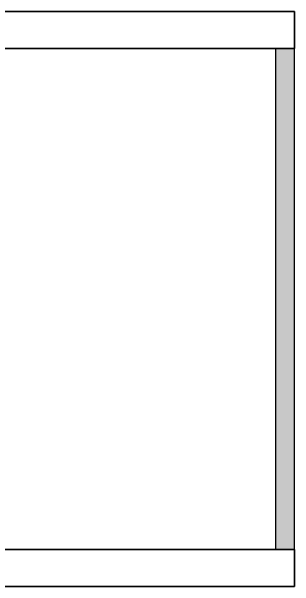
# Model space of a CAD drawing. Header units: feet. Extents: x 600 to 2744, y 411 to 1435.
# Drawn here: x 2678.2 to 2707.6, y 1134.9 to 1194.8 of the extents above; entities that cross this region are included whole.
import ezdxf

# ---------------------------------------------------------------- set-up
doc = ezdxf.new("R2010")
doc.units = ezdxf.units.FT
doc.layers.add('PQI-A-STEEL', color=153, linetype='Continuous', lineweight=30)
doc.layers.add('PQI-A-WALL', color=30, linetype='Continuous', lineweight=50)

msp = doc.modelspace()

# ---------------------------------------------------------------- hatches: boundary and pattern name
at = {"layer": 'PQI-A-STEEL', "transparency": 33554559}
h = msp.add_hatch(color=256, dxfattribs=at)
h.dxf.hatch_style = 1
h.paths.add_polyline_path([(2707.637, 1190.938), (2705.707, 1190.938), (2705.706, 1138.785), (2707.637, 1138.785)])

# ---------------------------------------------------------------- linework, layer by layer
for points in [[(2705.706, 1138.785), (2705.706, 1190.938)], [(2707.637, 1138.797), (2707.636, 1190.938)]]:
    msp.add_lwpolyline(points, dxfattribs=at)
at = {"layer": 'PQI-A-WALL', "color": 0, "lineweight": 35}
for points in [[(2676.729, 1194.803), (2676.728, 1190.939), (2707.636, 1190.938), (2707.636, 1194.801)], [(2676.73, 1134.923), (2676.73, 1138.786), (2707.636, 1138.785), (2707.636, 1134.922)]]:
    msp.add_lwpolyline(points, close=True, dxfattribs=at)

doc.saveas('drawing.dxf')
